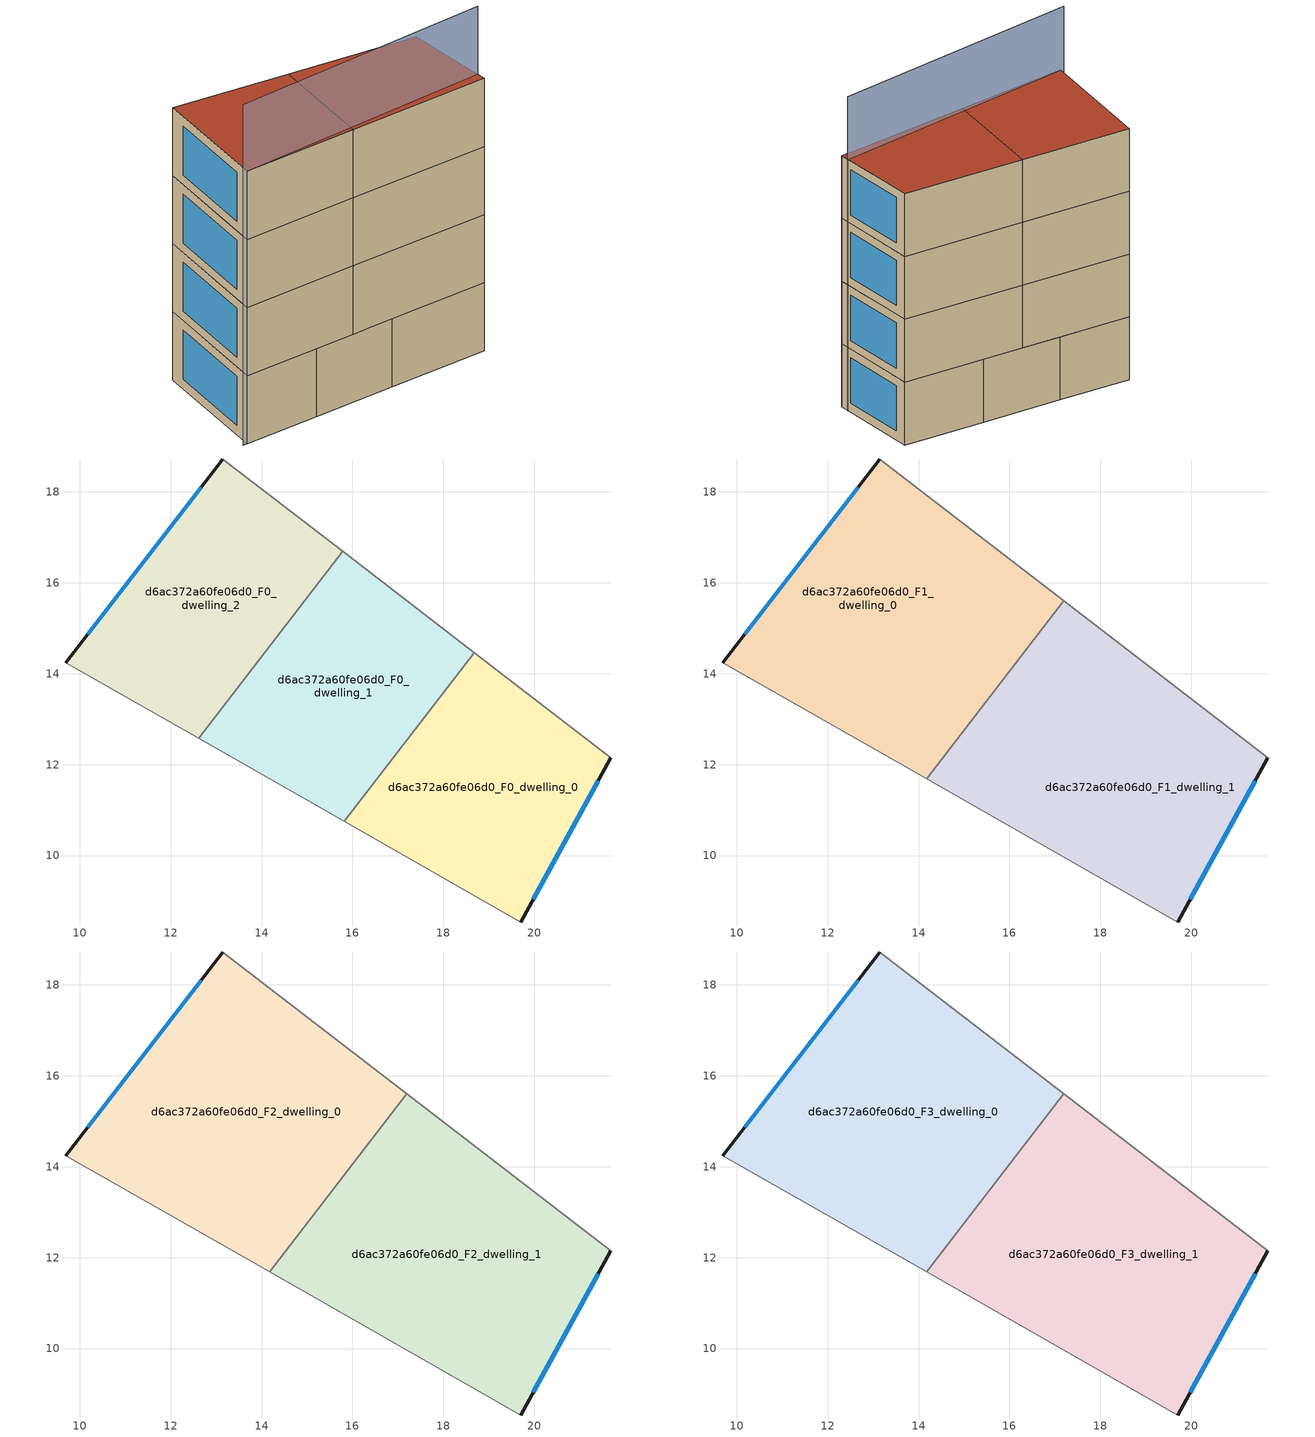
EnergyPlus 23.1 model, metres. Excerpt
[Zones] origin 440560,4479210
d6ac372a60fe06d0_F0_dwelling_0
 floor ground (EU_floor_Construction): 21.68,12.15 19.71,8.54 15.83,10.75 18.68,14.46 z0
 wall outside (EU_wall_Construction): 19.71,8.54 21.68,12.15 z0:3
 wall adiabatic (EU_wall_Construction): 15.83,10.75 19.71,8.54 / 21.68,12.15 18.68,14.46 z0:3
 wall to d6ac372a60fe06d0_F0_dwelling_1 (EU_wall_Construction): 18.68,14.46 15.83,10.75 z0:3
 window (EU_Window_Construction): 19.98,9.04 21.4,11.65 z0.42:2.58
d6ac372a60fe06d0_F0_dwelling_1
 floor ground (EU_floor_Construction): 18.68,14.46 15.83,10.75 12.62,12.58 15.78,16.7 z0
 wall adiabatic (EU_wall_Construction): 12.62,12.58 15.83,10.75 / 18.68,14.46 15.78,16.7 z0:3
 wall to d6ac372a60fe06d0_F0_dwelling_2 (EU_wall_Construction): 15.79,16.7 12.62,12.58 z0:3
d6ac372a60fe06d0_F0_dwelling_2
 floor ground (EU_floor_Construction): 15.78,16.7 12.62,12.58 9.7,14.25 13.15,18.73 z0
 wall outside (EU_wall_Construction): 13.15,18.73 9.7,14.25 z0:3
 wall adiabatic (EU_wall_Construction): 9.7,14.25 12.62,12.58 / 15.78,16.7 13.15,18.73 z0:3
 window (EU_Window_Construction): 12.67,18.1 10.18,14.87 z0.42:2.58
d6ac372a60fe06d0_F1_dwelling_0
 floor to d6ac372a60fe06d0_F0_dwelling_1 (EU_floor_Construction): 17.2,15.61 14.18,11.69 12.62,12.58 15.78,16.7 z3
 floor to d6ac372a60fe06d0_F0_dwelling_2 (EU_floor_Construction): 15.78,16.7 12.62,12.58 9.7,14.25 13.15,18.73 z3
 wall outside (EU_wall_Construction): 13.15,18.73 9.7,14.25 z3:6
 wall adiabatic (EU_wall_Construction): 9.7,14.25 14.18,11.69 / 17.2,15.61 13.15,18.73 z3:6
 wall to d6ac372a60fe06d0_F1_dwelling_1 (EU_wall_Construction): 14.18,11.69 17.2,15.61 z3:6
 window (EU_Window_Construction): 12.67,18.1 10.18,14.87 z3.42:5.58
d6ac372a60fe06d0_F1_dwelling_1
 floor to d6ac372a60fe06d0_F0_dwelling_0 (EU_floor_Construction): 21.68,12.15 19.71,8.54 15.83,10.75 18.68,14.46 z3
 floor to d6ac372a60fe06d0_F0_dwelling_1 (EU_floor_Construction): 18.68,14.46 15.83,10.75 14.18,11.69 17.2,15.61 z3
 wall outside (EU_wall_Construction): 19.71,8.54 21.68,12.15 z3:6
 wall adiabatic (EU_wall_Construction): 14.18,11.69 19.71,8.54 / 21.68,12.15 17.2,15.61 z3:6
 window (EU_Window_Construction): 19.98,9.04 21.4,11.65 z3.42:5.58
d6ac372a60fe06d0_F2_dwelling_0
 floor to d6ac372a60fe06d0_F1_dwelling_0 (EU_floor_Construction): 17.2,15.61 14.18,11.69 9.7,14.25 13.15,18.73 z6
 wall outside (EU_wall_Construction): 13.15,18.73 9.7,14.25 z6:9
 wall adiabatic (EU_wall_Construction): 9.7,14.25 14.18,11.69 / 17.2,15.61 13.15,18.73 z6:9
 wall to d6ac372a60fe06d0_F2_dwelling_1 (EU_wall_Construction): 14.18,11.69 17.2,15.61 z6:9
 window (EU_Window_Construction): 12.67,18.1 10.18,14.87 z6.42:8.58
d6ac372a60fe06d0_F2_dwelling_1
 floor to d6ac372a60fe06d0_F1_dwelling_1 (EU_floor_Construction): 21.68,12.15 19.71,8.54 14.18,11.69 17.2,15.61 z6
 wall outside (EU_wall_Construction): 19.71,8.54 21.68,12.15 z6:9
 wall adiabatic (EU_wall_Construction): 14.18,11.69 19.71,8.54 / 21.68,12.15 17.2,15.61 z6:9
 window (EU_Window_Construction): 19.98,9.04 21.4,11.65 z6.42:8.58
d6ac372a60fe06d0_F3_dwelling_0
 floor to d6ac372a60fe06d0_F2_dwelling_0 (EU_floor_Construction): 17.2,15.61 14.18,11.69 9.7,14.25 13.15,18.73 z9
 wall outside (EU_wall_Construction): 13.15,18.73 9.7,14.25 z9:12
 wall adiabatic (EU_wall_Construction): 9.7,14.25 14.18,11.69 / 17.2,15.61 13.15,18.73 z9:12
 wall to d6ac372a60fe06d0_F3_dwelling_1 (EU_wall_Construction): 14.18,11.69 17.2,15.61 z9:12
 window (EU_Window_Construction): 12.67,18.1 10.18,14.87 z9.42:11.58
 roof outside (EU_roof_Construction): 14.18,11.69 17.2,15.61 13.15,18.73 9.7,14.25 z12
d6ac372a60fe06d0_F3_dwelling_1
 floor to d6ac372a60fe06d0_F2_dwelling_1 (EU_floor_Construction): 21.68,12.15 19.71,8.54 14.18,11.69 17.2,15.61 z9
 wall outside (EU_wall_Construction): 19.71,8.54 21.68,12.15 z9:12
 wall adiabatic (EU_wall_Construction): 14.18,11.69 19.71,8.54 / 21.68,12.15 17.2,15.61 z9:12
 window (EU_Window_Construction): 19.98,9.04 21.4,11.65 z9.42:11.58
 roof outside (EU_roof_Construction): 19.71,8.54 21.68,12.15 17.2,15.61 14.18,11.69 z12
shading: 9.55,14.35 19.92,8.9 z0:15
[Building]
EU S2 Campaign: North Axis=0; Terrain=City; Solar Distribution=FullExterior
[Site:Location]
Madrid: Latitude=40.5; Longitude=-3.5; Time Zone=1; Elevation=609
[SizingPeriod:WeatherFileDays]
AnnualSizingPeriod: Begin Month=1; Begin Day of Month=1; End Month=12; End Day of Month=31; Day of Week for Start Day=Monday; Use Weather File Daylight Saving Period=No; Use Weather File Rain and Snow Indicators=No
[MATERIAL]
EU_InternalMass_Material: Roughness=MediumRough; Thickness=0.1; Conductivity=1; Density=1800; Specific Heat=900; Thermal Absorptance=0.9; Solar Absorptance=0.7; Visible Absorptance=0.7
[MATERIAL:NOMASS] Roughness=MediumRough; Thermal Absorptance=0.9; Solar Absorptance=0.7; Visible Absorptance=0.7
Name | Thermal Resistance
EU_wall_NoMass | 1.60022
EU_roof_NoMass | 1.57597
EU_floor_NoMass | 0.470652
[WINDOWMATERIAL:SIMPLEGLAZINGSYSTEM]
EU_Window_SimpleGlazing: UFactor=3.28802; Solar Heat Gain Coefficient=0.85; Visible Transmittance=0.85
[CONSTRUCTION]
EU_wall_Construction: EU_wall_NoMass
EU_roof_Construction: EU_roof_NoMass
EU_floor_Construction: EU_floor_NoMass
EU_InternalMass_Construction: EU_InternalMass_Material
EU_Window_Construction: EU_Window_SimpleGlazing
[ZONE] Type=1; Multiplier=1; Ceiling Height=autocalculate; Floor Area=autocalculate; Part of Total Floor Area=Yes
Name | Volume
d6ac372a60fe06d0_F0_dwelling_0 | 54.1688
d6ac372a60fe06d0_F1_dwelling_0 | 81.2424
d6ac372a60fe06d0_F2_dwelling_0; d6ac372a60fe06d0_F3_dwelling_0 | 81.2483
d6ac372a60fe06d0_F0_dwelling_1 | 54.1611
d6ac372a60fe06d0_F1_dwelling_1 | 81.2468
d6ac372a60fe06d0_F2_dwelling_1; d6ac372a60fe06d0_F3_dwelling_1 | 81.2494
d6ac372a60fe06d0_F0_dwelling_2 | 54.1622
[INTERNALMASS] Construction=EU_InternalMass_Construction
Name | Zone or ZoneList | Surface Area
d6ac372a60fe06d0_F0_dwelling_0_EU_InternalMass | d6ac372a60fe06d0_F0_dwelling_0 | 18.056
d6ac372a60fe06d0_F0_dwelling_1_EU_InternalMass | d6ac372a60fe06d0_F0_dwelling_1 | 18.0538
d6ac372a60fe06d0_F0_dwelling_2_EU_InternalMass | d6ac372a60fe06d0_F0_dwelling_2 | 18.0539
d6ac372a60fe06d0_F1_dwelling_0_EU_InternalMass | d6ac372a60fe06d0_F1_dwelling_0 | 27.0831
d6ac372a60fe06d0_F1_dwelling_1_EU_InternalMass | d6ac372a60fe06d0_F1_dwelling_1 | 27.0839
d6ac372a60fe06d0_F2_dwelling_0_EU_InternalMass | d6ac372a60fe06d0_F2_dwelling_0 | 27.0831
d6ac372a60fe06d0_F2_dwelling_1_EU_InternalMass | d6ac372a60fe06d0_F2_dwelling_1 | 27.0839
d6ac372a60fe06d0_F3_dwelling_0_EU_InternalMass | d6ac372a60fe06d0_F3_dwelling_0 | 27.0831
d6ac372a60fe06d0_F3_dwelling_1_EU_InternalMass | d6ac372a60fe06d0_F3_dwelling_1 | 27.0839
[OTHEREQUIPMENT] Fuel Type=Electricity; Design Level Calculation Method=Watts/Area; Power per Zone Floor Area=1; Fraction Latent=0; Fraction Radiant=0; Fraction Lost=0; Carbon Dioxide Generation Rate=0; EndUse Subcategory=EU_Step8_InternalGains
Name | Zone or ZoneList or Space or SpaceList | Schedule
EU_Step8_InternalGain_d6ac372a60fe06d0_F0_dwelling_0_f000 | d6ac372a60fe06d0_F0_dwelling_0 | EU_Step8_GainSchedule_d6ac372a60fe06d0_F0_dwelling_0_f000
EU_Step8_InternalGain_d6ac372a60fe06d0_F0_dwelling_1_f000 | d6ac372a60fe06d0_F0_dwelling_1 | EU_Step8_GainSchedule_d6ac372a60fe06d0_F0_dwelling_1_f000
EU_Step8_InternalGain_d6ac372a60fe06d0_F0_dwelling_2_f000 | d6ac372a60fe06d0_F0_dwelling_2 | EU_Step8_GainSchedule_d6ac372a60fe06d0_F0_dwelling_2_f000
EU_Step8_InternalGain_d6ac372a60fe06d0_F1_dwelling_0_f000 | d6ac372a60fe06d0_F1_dwelling_0 | EU_Step8_GainSchedule_d6ac372a60fe06d0_F1_dwelling_0_f000
EU_Step8_InternalGain_d6ac372a60fe06d0_F1_dwelling_1_f000 | d6ac372a60fe06d0_F1_dwelling_1 | EU_Step8_GainSchedule_d6ac372a60fe06d0_F1_dwelling_1_f000
EU_Step8_InternalGain_d6ac372a60fe06d0_F2_dwelling_0_f000 | d6ac372a60fe06d0_F2_dwelling_0 | EU_Step8_GainSchedule_d6ac372a60fe06d0_F2_dwelling_0_f000
EU_Step8_InternalGain_d6ac372a60fe06d0_F2_dwelling_1_f000 | d6ac372a60fe06d0_F2_dwelling_1 | EU_Step8_GainSchedule_d6ac372a60fe06d0_F2_dwelling_1_f000
EU_Step8_InternalGain_d6ac372a60fe06d0_F3_dwelling_0_f000 | d6ac372a60fe06d0_F3_dwelling_0 | EU_Step8_GainSchedule_d6ac372a60fe06d0_F3_dwelling_0_f000
EU_Step8_InternalGain_d6ac372a60fe06d0_F3_dwelling_1_f000 | d6ac372a60fe06d0_F3_dwelling_1 | EU_Step8_GainSchedule_d6ac372a60fe06d0_F3_dwelling_1_f000
[ZONEVENTILATION:DESIGNFLOWRATE] Schedule=EU_AlwaysOn; Design Flow Rate Calculation Method=AirChanges/Hour; Air Changes per Hour=0.480704; Ventilation Type=Natural; Fan Pressure Rise=0; Fan Total Efficiency=1; Constant Term Coefficient=1; Temperature Term Coefficient=0; Velocity Term Coefficient=0; Velocity Squared Term Coefficient=0; Minimum Indoor Temperature=-100; Maximum Indoor Temperature=100; Delta Temperature=-100; Minimum Outdoor Temperature=-100; Maximum Outdoor Temperature=100; Maximum Wind Speed=40
Name | Zone or ZoneList or Space or SpaceList
EU_ConstantAir_d6ac372a60fe06d0_F0_dwelling_0 | d6ac372a60fe06d0_F0_dwelling_0
EU_ConstantAir_d6ac372a60fe06d0_F0_dwelling_1 | d6ac372a60fe06d0_F0_dwelling_1
EU_ConstantAir_d6ac372a60fe06d0_F0_dwelling_2 | d6ac372a60fe06d0_F0_dwelling_2
EU_ConstantAir_d6ac372a60fe06d0_F1_dwelling_0 | d6ac372a60fe06d0_F1_dwelling_0
EU_ConstantAir_d6ac372a60fe06d0_F1_dwelling_1 | d6ac372a60fe06d0_F1_dwelling_1
EU_ConstantAir_d6ac372a60fe06d0_F2_dwelling_0 | d6ac372a60fe06d0_F2_dwelling_0
EU_ConstantAir_d6ac372a60fe06d0_F2_dwelling_1 | d6ac372a60fe06d0_F2_dwelling_1
EU_ConstantAir_d6ac372a60fe06d0_F3_dwelling_0 | d6ac372a60fe06d0_F3_dwelling_0
EU_ConstantAir_d6ac372a60fe06d0_F3_dwelling_1 | d6ac372a60fe06d0_F3_dwelling_1
[HVACTEMPLATE:THERMOSTAT] Constant Heating Setpoint=20; Constant Cooling Setpoint=50
EU_HeatOnly_d6ac372a60fe06d0_F0_dwelling_0; EU_HeatOnly_d6ac372a60fe06d0_F0_dwelling_1; EU_HeatOnly_d6ac372a60fe06d0_F0_dwelling_2; EU_HeatOnly_d6ac372a60fe06d0_F1_dwelling_0; EU_HeatOnly_d6ac372a60fe06d0_F1_dwelling_1; EU_HeatOnly_d6ac372a60fe06d0_F2_dwelling_0; EU_HeatOnly_d6ac372a60fe06d0_F2_dwelling_1; EU_HeatOnly_d6ac372a60fe06d0_F3_dwelling_0; EU_HeatOnly_d6ac372a60fe06d0_F3_dwelling_1
[HVACTEMPLATE:ZONE:IDEALLOADSAIRSYSTEM] System Availability Schedule=EU_AlwaysOn; Maximum Heating Supply Air Temperature=50; Minimum Cooling Supply Air Temperature=13; Maximum Heating Supply Air Humidity Ratio=0.0156; Minimum Cooling Supply Air Humidity Ratio=0.0077; Heating Limit=NoLimit; Cooling Limit=NoLimit; Heating Availability Schedule=EU_AlwaysOn; Cooling Availability Schedule=EU_CoolingOff; Dehumidification Control Type=ConstantSensibleHeatRatio; Cooling Sensible Heat Ratio=0.7; Dehumidification Setpoint=60; Humidification Control Type=None; Humidification Setpoint=30; Outdoor Air Method=None; Outdoor Air Flow Rate per Person=0.00944; Outdoor Air Flow Rate per Zone Floor Area=0; Outdoor Air Flow Rate per Zone=0; Demand Controlled Ventilation Type=None; Outdoor Air Economizer Type=NoEconomizer; Heat Recovery Type=None; Sensible Heat Recovery Effectiveness=0.7; Latent Heat Recovery Effectiveness=0.65
Name | Template Thermostat
d6ac372a60fe06d0_F0_dwelling_0 | EU_HeatOnly_d6ac372a60fe06d0_F0_dwelling_0
d6ac372a60fe06d0_F0_dwelling_1 | EU_HeatOnly_d6ac372a60fe06d0_F0_dwelling_1
d6ac372a60fe06d0_F0_dwelling_2 | EU_HeatOnly_d6ac372a60fe06d0_F0_dwelling_2
d6ac372a60fe06d0_F1_dwelling_0 | EU_HeatOnly_d6ac372a60fe06d0_F1_dwelling_0
d6ac372a60fe06d0_F1_dwelling_1 | EU_HeatOnly_d6ac372a60fe06d0_F1_dwelling_1
d6ac372a60fe06d0_F2_dwelling_0 | EU_HeatOnly_d6ac372a60fe06d0_F2_dwelling_0
d6ac372a60fe06d0_F2_dwelling_1 | EU_HeatOnly_d6ac372a60fe06d0_F2_dwelling_1
d6ac372a60fe06d0_F3_dwelling_0 | EU_HeatOnly_d6ac372a60fe06d0_F3_dwelling_0
d6ac372a60fe06d0_F3_dwelling_1 | EU_HeatOnly_d6ac372a60fe06d0_F3_dwelling_1
[SIZING:ZONE] Zone Cooling Design Supply Air Temperature Input Method=SupplyAirTemperature; Zone Cooling Design Supply Air Temperature=13; Zone Heating Design Supply Air Temperature Input Method=SupplyAirTemperature; Zone Heating Design Supply Air Temperature=50; Zone Cooling Design Supply Air Humidity Ratio=0.008; Zone Heating Design Supply Air Humidity Ratio=0.008; Cooling Design Air Flow Method=DesignDay; Cooling Design Air Flow Rate=0; Cooling Minimum Air Flow per Zone Floor Area=0.000762; Cooling Minimum Air Flow=0; Cooling Minimum Air Flow Fraction=0.2; Heating Design Air Flow Method=DesignDay; Heating Design Air Flow Rate=0; Heating Maximum Air Flow per Zone Floor Area=0.002032; Heating Maximum Air Flow=0.141576; Heating Maximum Air Flow Fraction=0.3; Account for Dedicated Outdoor Air System=No; Dedicated Outdoor Air System Control Strategy=NeutralSupplyAir; Dedicated Outdoor Air Low Setpoint Temperature for Design=autosize; Dedicated Outdoor Air High Setpoint Temperature for Design=autosize; Zone Load Sizing Method=Sensible Load Only No Latent Load; Zone Latent Cooling Design Supply Air Humidity Ratio Input Method=HumidityRatioDifference; Zone Cooling Design Supply Air Humidity Ratio Difference=0.005; Zone Latent Heating Design Supply Air Humidity Ratio Input Method=HumidityRatioDifference; Zone Humidification Design Supply Air Humidity Ratio Difference=0.005
d6ac372a60fe06d0_F0_dwelling_0; d6ac372a60fe06d0_F0_dwelling_1; d6ac372a60fe06d0_F0_dwelling_2; d6ac372a60fe06d0_F1_dwelling_0; d6ac372a60fe06d0_F1_dwelling_1; d6ac372a60fe06d0_F2_dwelling_0; d6ac372a60fe06d0_F2_dwelling_1; d6ac372a60fe06d0_F3_dwelling_0; d6ac372a60fe06d0_F3_dwelling_1
[SCHEDULE:CONSTANT]
Name | Hourly Value
EU_AlwaysOn | 1
EU_CoolingOff | 0
[SCHEDULE:FILE] Column Number=1; Rows to Skip at Top=0; Number of Hours of Data=8760; Column Separator=Comma; Interpolate to Timestep=No; Minutes per Item=60; Adjust Schedule for Daylight Savings=Yes
Name | File
EU_Step8_GainSchedule_d6ac372a60fe06d0_F0_dwelling_0_f000 | ../../schedules/d6ac372a60fe06d0/d6ac372a60fe06d0_F0_dwelling_0_f000_gain.csv
EU_Step8_GainSchedule_d6ac372a60fe06d0_F0_dwelling_1_f000 | ../../schedules/d6ac372a60fe06d0/d6ac372a60fe06d0_F0_dwelling_1_f000_gain.csv
EU_Step8_GainSchedule_d6ac372a60fe06d0_F0_dwelling_2_f000 | ../../schedules/d6ac372a60fe06d0/d6ac372a60fe06d0_F0_dwelling_2_f000_gain.csv
EU_Step8_GainSchedule_d6ac372a60fe06d0_F1_dwelling_0_f000 | ../../schedules/d6ac372a60fe06d0/d6ac372a60fe06d0_F1_dwelling_0_f000_gain.csv
EU_Step8_GainSchedule_d6ac372a60fe06d0_F1_dwelling_1_f000 | ../../schedules/d6ac372a60fe06d0/d6ac372a60fe06d0_F1_dwelling_1_f000_gain.csv
EU_Step8_GainSchedule_d6ac372a60fe06d0_F2_dwelling_0_f000 | ../../schedules/d6ac372a60fe06d0/d6ac372a60fe06d0_F2_dwelling_0_f000_gain.csv
EU_Step8_GainSchedule_d6ac372a60fe06d0_F2_dwelling_1_f000 | ../../schedules/d6ac372a60fe06d0/d6ac372a60fe06d0_F2_dwelling_1_f000_gain.csv
EU_Step8_GainSchedule_d6ac372a60fe06d0_F3_dwelling_0_f000 | ../../schedules/d6ac372a60fe06d0/d6ac372a60fe06d0_F3_dwelling_0_f000_gain.csv
EU_Step8_GainSchedule_d6ac372a60fe06d0_F3_dwelling_1_f000 | ../../schedules/d6ac372a60fe06d0/d6ac372a60fe06d0_F3_dwelling_1_f000_gain.csv
